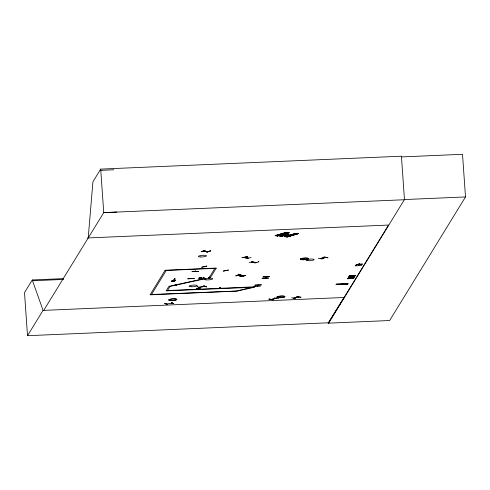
<?xml version="1.0" encoding="UTF-8"?>
<svg xmlns="http://www.w3.org/2000/svg" width="490" height="490" viewBox="0 0 490 490"><rect width="100%" height="100%" fill="white"/><g stroke="black" fill="none" stroke-linecap="round" stroke-linejoin="round"><path stroke-width="0.73" d="M336.109 284.666L347.808 284.041L336.115 284.537M336.165 284.568L347.882 284.016M336.391 284.212L348.029 283.796M88.212 237.938L92.935 181.759L100.695 169.105L401.757 156.194M242.152 257.654L247.689 256.668M247.836 256.65L242.005 257.673M254.004 286.528L260.509 286.166M262.107 278.381L268.624 278.032L262.144 278.265M361.767 265.507L355.25 265.856L355.274 265.427L356.708 265.366M187.78 278.841L194.279 278.418M347.324 278.712L353.835 278.406L347.324 278.73M348.329 277.077L354.846 276.734M325.495 257.379L320.148 258.481M173.307 285.511L178.317 284.372M201.684 267.197L206.694 266.058M206.86 266.076L201.727 267.258M235.88 275.864L240.884 274.725M295.709 298.447L291.587 297.798M268.924 299.127L273.249 299.745L268.949 299.09M273.022 299.856L269.157 299.029M322.267 259.039L318.304 258.279M201.133 251.756L205.212 250.5L201.39 251.695M249.196 262.695L253.214 261.378M197.495 286.748L200.018 287.74M165.044 303.42L167.298 304.553L164.775 303.5M203.822 277.885L205.316 279.067L203.558 277.946L203.852 277.579M174.146 279.839L175.046 278.608L173.84 279.943L174.691 278.62M219.44 288.72L220.292 287.403M219.171 288.745L220.022 287.428M63.596 278.62L32.267 279.968L24.5 292.616L27.514 335.699L328.576 322.788L388.564 225.051L87.502 237.962M27.514 335.699L43.053 310.384L32.267 279.968M151.49 294.508L166.251 270.449M167.384 290.803L170.079 286.411L204.391 278.896L203.613 278.749L169.301 286.27L170.079 286.411L168.823 286.466L166.128 290.858L254.439 287.244L237.282 291.005L150.228 294.557M199.087 278.038L198.744 278.657L201.604 278.559L202.064 277.91L199.087 278.038L202.064 277.91M202.07 277.971L201.721 278.473M214.859 268.367L209.065 277.805L210.32 277.75L216.274 268.055L165.155 270.247L150.075 294.815L236.345 291.115L253.814 286.846L167.543 290.546M257.213 286.24L257.985 285.039M258.12 285.174L257.434 286.325M261.329 284.892L254.861 285.174L261.335 284.825M265.586 278.136L266.358 276.862L265.941 276.991M265.549 278.136L265.366 278.026M356.15 264.398L362.618 264.116L356.108 264.398M358.429 265.635L358.723 265.507M358.404 265.623L359.182 263.712M359.458 263.73L358.643 265.641M328.6 323.143L404.458 199.559L401.475 156.916L462.517 154.301L465.5 196.937L389.642 320.521L328.6 323.143L328.576 322.788M328.049 323.241L344.103 297.485M175.34 279.208L174.661 279.239M198.621 271.448L192.196 271.601M195.461 271.693L195.13 271.717L195.149 270.995M208.532 277.836L209.187 277.805M208.893 278.381L209.781 277.077M220.635 288.108L219.918 288.138M254.561 286.656L253.838 286.687L254.586 286.607M254.188 287.201L255.088 285.921M348.268 277.285L354.736 277.015L348.219 277.26M352.298 275.564L351.508 276.862M351.508 276.758L352.622 275.558L352.224 275.699M354.827 276.709L348.365 276.979M275.019 235.629L286.607 232.248M275.496 235.678L287.312 232.444L275.545 235.684M288.579 232.45L276.838 235.953L277.211 235.984M279.778 236.198L287.507 233.944M281.089 236.333L288.824 234.079M284.586 236.609L296.174 233.228M277.512 235.886L289.106 232.505M286.766 236.976L286.393 236.921L298.147 233.43M287.03 236.86L298.624 233.479M289.076 234.202L281.199 236.443L288.855 234.085M284.751 236.768L296.879 233.43L285.113 236.664M175.898 285.058L176.284 285.119M204.208 266.732L204.857 266.756L204.538 266.683M196.894 288.91L197.158 288.855M359.427 264.453L359.09 264.471L359.103 263.743M351.538 277.346L350.442 278.534L350.858 278.412M350.785 278.522L351.593 277.218M204.587 278.473L205.151 278.4M238.128 274.792L238.685 274.719M266.003 276.887L265.286 278.161M195.192 271.613L195.234 270.964M190.959 278.522L191.278 278.498M166.324 304.039L166.778 303.923M171.69 303.298L172.143 303.169M245.459 257.287L245.502 257.293M248.301 258.077L245.251 257.207M205.224 279.037L203.864 277.836M293.59 298.128L298.459 297.001M241.031 274.749L235.696 275.888M225.835 270.615L225.204 270.584L225.621 270.658M271.178 299.415L276.109 298.294M276.385 298.324L271.362 299.445M238.618 274.725L238.042 274.786M276.838 235.953L288.475 232.579M296.052 233.363L284.421 236.713M298.496 233.62L286.742 236.989M322.806 258.046L323.014 258.132M323.547 258.028L323.124 257.961M258.867 261.801L254.874 263.069M203.846 251.211L203.864 250.519M210.596 250.837L206.743 252.166L210.565 250.825M206.817 252.13L210.522 250.88M198.787 287.263L204.894 286.417M275.184 235.788L286.656 232.254M277.15 235.99L288.959 232.628M289.272 232.664L277.628 236.039M279.888 236.303L287.728 234.061M280.029 236.315L287.857 233.981M285.229 236.817L296.818 233.436M287.22 237.038L298.673 233.485M208.63 277.787L209.224 277.75M293.89 298.141L298.698 297.02M296.658 296.585L301.044 297.277L296.86 296.548M274.351 297.877L278.657 298.588M228.542 270.076L223.183 271.111L228.334 270.076M176.198 285.119L176.026 284.996M238.728 275.349L238.397 275.398L242.25 276.127M320.356 258.561L325.538 257.44L325.507 257.085M326.028 257.489L321.005 258.647M239.941 276.636L245.257 275.539M245.282 275.576L239.886 276.672L245.282 275.588M324.037 257.005L327.779 257.789M199.987 288.341L194.836 289.48M195.002 289.553L200.177 288.414L194.996 289.517M204.783 286.436L198.903 287.305M245.557 258.653L251.107 257.575M172.266 303.23L166.22 304.002M251.444 262.058L256.766 262.432M203.387 251.119L203.491 250.494M203.907 285.799L206.437 286.846L203.601 285.891L206.137 286.803M197.243 286.834L197.58 286.779M206.1 286.895L206.437 286.846M164.75 303.549L165.093 303.506M173.779 303.647L171.224 302.661L173.748 303.622M203.515 251.125L208.703 251.493M203.558 277.959L203.889 277.567M238.048 274.069L239.714 275.233M238.593 275.349L242.507 276.072M238.857 275.472L238.979 275.411M242.121 276.011L241.999 276.066M197.207 288.965L196.87 288.916M100.787 170.349L113.888 169.773M116.847 212.054L103.739 212.636L43.751 310.366L43.04 310.403L344.813 297.454M404.458 199.559L465.5 196.937M404.801 199.718L103.739 212.636L100.695 169.105M164.995 270.505L216.114 268.312M355.268 265.47L356.708 265.409M32.322 280.764L63.651 279.423M348.114 283.643L336.403 284.09M192.203 271.644L198.671 271.374M209.689 277.12L210.051 277.107M187.811 278.743L194.291 278.498M254.996 285.97L255.357 285.958M219.998 287.471L220.353 287.459M248.063 258.12L244.963 257.262M208.44 251.548L203.258 251.18L203.344 250.5M258.879 261.838L258.598 261.495M251.364 262.107L256.736 262.426M195.504 271.576L195.455 270.952M359.446 264.337L359.409 263.7M196.882 288.898L197.403 288.91M328.024 257.789L323.847 257.048M171.28 302.593L173.485 303.641M336.342 310.139L336.367 310.495M203.209 250.543L203.326 251.186M192.129 271.362L192.154 271.717M171.273 281.664L174.697 281.505L173.46 281.395C178.354 280.905 168.474 281.303 172.75 281.432L171.273 281.664M171.8 280.807L175.224 280.648L173.981 280.537C178.881 280.047 168.995 280.452 173.27 280.574L171.8 280.807M263.001 276.881L269.476 276.642L263.001 276.887M349.266 275.576L355.734 275.307L349.272 275.582M199.369 278.222L201.561 278.167L199.369 278.222M200.275 256.95A4.061 0.79 -4 0 0 206.48 255.89A4.061 0.79 -4 0 0 200.545 255.56A4.061 0.79 -4 0 0 200.275 256.95M278.7 297.693A4.079 0.79 -4 0 0 284.929 296.634A4.079 0.79 -4 0 0 278.969 296.303A4.079 0.79 -4 0 0 278.7 297.693A4.061 0.79 -4 0 0 284.917 296.646A4.061 0.79 -4 0 0 278.982 296.315A4.061 0.79 -4 0 0 278.706 297.706M302.171 259.712A4.061 0.79 -4 0 0 308.375 258.653A4.061 0.79 -4 0 0 302.44 258.322A4.067 0.79 -4 0 0 302.165 259.718A4.067 0.79 -4 0 0 308.388 258.665A4.067 0.79 -4 0 0 302.44 258.334A4.061 0.79 -4 0 0 302.171 259.712M307.904 260.668A4.061 0.79 -4 0 0 314.108 259.614A4.061 0.79 -4 0 0 308.173 259.284A4.061 0.79 -4 0 0 307.904 260.668M170.606 300.511A4.061 0.79 -4 0 0 176.81 299.451A4.061 0.79 -4 0 0 170.875 299.121A4.067 0.79 -4 0 0 170.6 300.523A4.067 0.79 -4 0 0 176.817 299.464A4.067 0.79 -4 0 0 170.869 299.133A4.061 0.79 -4 0 0 170.606 300.511M191.014 286.736A4.061 0.79 -4 0 0 197.219 285.676A4.061 0.79 -4 0 0 191.284 285.345A4.061 0.79 -4 0 0 191.014 286.736M206.553 279.876A4.061 0.79 -4 0 0 212.764 278.816A4.061 0.79 -4 0 0 206.829 278.485A4.061 0.79 -4 0 0 206.553 279.876"/></g></svg>
